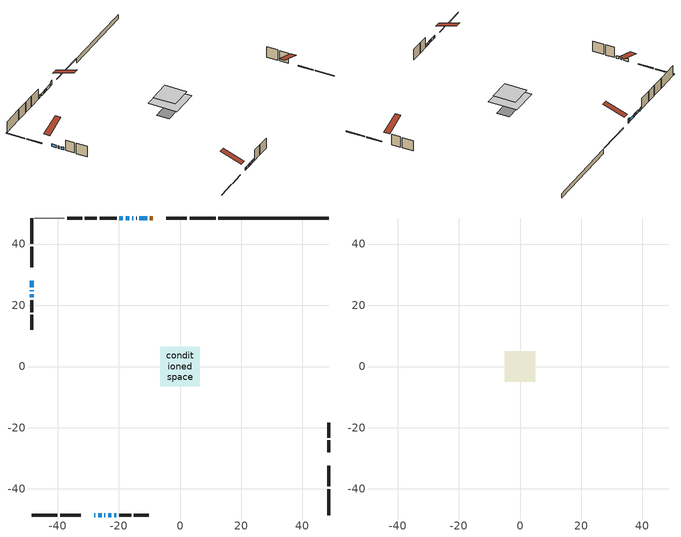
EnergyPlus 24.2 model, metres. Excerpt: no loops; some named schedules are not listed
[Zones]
conditioned space
 floor othersidecoefficients (Floor1 construction): -2.59,-2.59 -2.59,2.59 2.59,2.59 2.59,-2.59 z0.3
 floor adiabatic (AdiabaticFloorConstruction): -6.38,-6.38 -6.38,6.38 6.38,6.38 6.38,-6.38 z2.74
 floor foundation (Slab1 construction): -6.15,-2.84 -6.15,2.84 6.15,2.84 6.15,-2.84 z-1.83
 wall outside (RimJoist1 construction): 11.62,48.51 3.16,48.51 / -48.51,-48.51 -40.05,-48.51 / -48.51,48.51 -48.51,40.05 / 48.51,-48.51 48.51,-40.05 z0.3:0.6
 wall outside (RimJoist2 construction): 2.23,48.51 -4.51,48.51 / -39.12,-48.51 -32.38,-48.51 / -48.51,39.12 -48.51,32.38 / 48.51,-39.12 48.51,-32.38 z0.3:0.6
 wall outside (AdiabaticWallConstruction 1): -8.89,48.51 -9.81,48.51 z0.3:2.33
 wall outside (AdiabaticWallConstruction): -28,-48.51 -27.68,-48.51 / -10.74,48.51 -13.28,48.51 / -26.76,-48.51 -25.61,-48.51 / -48.51,28 -48.51,25.88 / -14.21,48.51 -14.33,48.51 / -48.51,24.96 -48.51,24.57 / -24.68,-48.51 -24.36,-48.51 / -15.25,48.51 -15.6,48.51 / -16.52,48.51 -17.79,48.51 / -23.44,-48.51 -22.48,-48.51 / -21.56,-48.51 -20.79,-48.51 / -48.51,23.64 -48.51,22.58 / -18.72,48.51 -19.78,48.51 z0.3:1.52
 wall outside (Wall2 construction): -27.17,48.51 -31.04,48.51 / -19.86,-48.51 -16,-48.51 / -48.51,21.65 -48.51,17.79 / 48.51,-28 48.51,-24.14 z0.3:5.18
 wall outside (Wall3 construction): -31.96,48.51 -36.88,48.51 / -15.07,-48.51 -10.16,-48.51 / -48.51,16.86 -48.51,11.95 / 48.51,-23.21 48.51,-18.3 z0.3:5.18
 wall foundation (FoundationWall1 construction): 12.55,48.51,-1.83 12.55,48.51,0.3 44.92,48.51,0.3 44.92,48.51,0.13 48.51,48.51,0.13 48.51,48.51,-1.83
 wall othersidecoefficients (Wall1 construction): -20.71,48.51 -26.24,48.51 z0.3:5.18
 wall adiabatic (Wall4 construction): -37.81,48.51 -47.58,48.51 z0.3:5.18
 window (WindowConstruction 9): -28,-48.51 -27.68,-48.51 z0.3:1.52
 window (WindowConstruction 6): -10.74,48.51 -13.28,48.51 z0.3:1.52
 window (WindowConstruction 7): -26.75,-48.51 -25.61,-48.51 z0.3:1.52
 window (WindowConstruction 8): -48.51,28 -48.51,25.88 z0.3:1.52
 window (WindowConstruction 11): -14.21,48.51 -14.33,48.51 z0.3:1.52
 window (WindowConstruction 12): -48.51,24.96 -48.51,24.57 z0.3:1.52
 window (WindowConstruction 10): -24.68,-48.51 -24.37,-48.51 z0.3:1.52
 window (WindowConstruction): -15.26,48.51 -15.6,48.51 z0.3:1.52
 window (WindowConstruction 1): -16.53,48.51 -17.79,48.51 z0.3:1.52
 window (WindowConstruction 2): -23.44,-48.51 -22.48,-48.51 z0.3:1.52
 window (WindowConstruction 3): -21.56,-48.51 -20.79,-48.51 z0.3:1.52
 window (WindowConstruction 4): -48.51,23.64 -48.51,22.58 z0.3:1.52
 window (WindowConstruction 5): -18.72,48.51 -19.78,48.51 z0.3:1.52
 door (Door): -8.89,48.51 -9.81,48.51 z0.3:2.33
 ceiling adiabatic (AdiabaticFloorConstruction): 6.38,-6.38 6.38,6.38 -6.38,6.38 -6.38,-6.38 z2.74
attic - vented
 floor to conditioned space (Floor2 construction Reversed): -4.91,-4.91 -4.91,4.91 4.91,4.91 4.91,-4.91 z5.18
 roof outside (Roof1 construction): -7.96,48.51,5.18 -7.96,38.94,8.37 -5.44,38.94,8.37 -5.44,48.51,5.18; -28.93,-48.51,5.18 -28.93,-38.94,8.37 -31.45,-38.94,8.37 -31.45,-48.51,5.18; -48.51,28.93,5.18 -38.94,28.93,8.37 -38.94,31.45,8.37 -48.51,31.45,5.18; 48.51,-28.93,5.18 38.94,-28.93,8.37 38.94,-31.45,8.37 48.51,-31.45,5.18
[Building]
Building 1: Terrain=Suburbs
[Site:Location]
Toronto City Centre_ON: Latitude {deg}=43.63; Longitude {deg}=-79.39; Time Zone {hr}=-5; Elevation {m}=77; Keep Site Location Information=Yes
[Site:GroundTemperature:Shallow]
5.01852, 3.26908, 3.12898, 3.95918, 7.29196, 10.6092, 13.4851, 15.3069, 15.4617, 13.9799, 11.1774, 7.9619
[Site:WaterMainsTemperature]
Calculation Method=Schedule; Temperature Schedule=mains temperature schedule
[Material] Roughness=Rough; Thermal Absorptance=0.9
Name | Thickness {m} | Conductivity {W/m-K} | Density {kg/m3} | Specific Heat {J/kg-K} | Solar Absorptance | Visible Absorptance
asphalt or fiberglass shingles | 0.00635 | 0.162714 | 1121.4 | 1465.45 | 0.4 | 0.4
ceiling loosefill ins | 0.169333 | 0.0480833 | 16.02 | 1046.75 | 0.7 | 0.7
ceiling stud and cavity | 0.1397 | 0.111429 | 65.682 | 1177.47 | 0.7 | 0.7
concrete 4.0 in. | 0.1016 | 1.803125 | 2242.8 | 837.4 | 0.7 | 0.7
concrete 8.0 in. | 0.2032 | 1.803125 | 2242.8 | 837.4 | 0.7 | 0.7
door material | 0.04445 | 0.053851 | 512.64 | 1214.23 | 0.7 | 0.7
exterior vertical ins | 0.0457286 | 0.029427 | 32.04 | 1214.23 | 0.7 | 0.7
floor covering | 0.0127 | 0.0433444 | 54.468 | 1339.84 | 0.6 | 0.6
floor rigid ins; rim joist rigid ins | 0.051816 | 0.029427 | 32.04 | 1214.23 | 0.7 | 0.7
floor rigid ins 1; wall rigid ins | 0.512978 | 0.029427 | 32.04 | 1214.23 | 0.7 | 0.7
floor stud and cavity | 0.1397 | 0.0968834 | 92.3553 | 1139.71 | 0.7 | 0.7
floor stud and cavity 1 | 0.1397 | 1.75129 | 37.0049 | 1207.88 | 0.7 | 0.7
furniture material conditioned space 1 | 0.1524 | 0.115458 | 640.8 | 1214.23 | 0.6 | 0.6
gypsum board | 0.0127 | 0.160291 | 801 | 837.4 | 0.6 | 0.6
gypsum board 1 | 0.0127 | 0.160291 | 801 | 837.4 | 0.7 | 0.7
osb sheathing 0.5 in. | 0.0127 | 0.115458 | 512.64 | 1214.23 | 0.4 | 0.4
osb sheathing 0.5 in. 1 | 0.0127 | 0.115458 | 512.64 | 1214.23 | 0.7 | 0.7
osb sheathing 0.75 in. | 0.01905 | 0.115458 | 512.64 | 1214.23 | 0.7 | 0.7
osb sheathing 2.0 in. | 0.0508 | 0.115458 | 512.64 | 1214.23 | 0.7 | 0.7
rim joist stud and cavity | 0.0508 | 0.0451784 | 125.044 | 1163.47 | 0.6 | 0.6
rim joist stud and cavity 1 | 0.0508 | 0.0402607 | 125.044 | 1163.47 | 0.6 | 0.6
wall stud and cavity | 0.1397 | 0.0741794 | 139.0536 | 1170.24 | 0.7 | 0.7
wall stud and cavity 1 | 0.1397 | 0.0812893 | 139.0536 | 1170.24 | 0.7 | 0.7
wall stud and cavity 2 | 0.1397 | 0.0809575 | 139.0536 | 1170.24 | 0.7 | 0.7
wall stud and cavity 3 | 0.1397 | 0.073972 | 139.0536 | 1170.24 | 0.7 | 0.7
wall stud and cavity 4 | 0.0889 | 0.380278 | 52.3479 | 1209.89 | 0.7 | 0.7
wall stud and cavity 5 | 0.0889 | 0.391764 | 83.0341 | 1211.67 | 0.7 | 0.7
wood siding | 0.0254 | 0.102417 | 544.68 | 1172.36 | 0.4 | 0.4
wood siding 1; wood siding 2; wood siding 3 | 0.0254 | 0.102417 | 544.68 | 1172.36 | 0.7 | 0.7
[WindowMaterial:SimpleGlazingSystem]
Name | U-Factor {W/m2-K} | Solar Heat Gain Coefficient
WindowMaterial | 2.53296 | 0.44
WindowMaterial 1 | 2.24962 | 0.56
WindowMaterial 10 | 3.290401 | 0.46
WindowMaterial 11 | 3.20807 | 0.33
WindowMaterial 2 | 2.29732 | 0.54
WindowMaterial 3 | 2.333658 | 0.53
WindowMaterial 4 | 2.47618 | 0.47
WindowMaterial 5 | 2.27461 | 0.55
WindowMaterial 6 | 2.21896 | 0.58
WindowMaterial 7 | 2.2729 | 0.55
WindowMaterial 8 | 6.83007 | 0.72
WindowMaterial 9 | 7.00211 | 0.65
[Construction]
AdiabaticFloorConstruction: floor stud and cavity 1, floor rigid ins 1, osb sheathing 0.75 in., floor covering
AdiabaticWallConstruction: wood siding 2, wall rigid ins, wall stud and cavity 4, gypsum board
AdiabaticWallConstruction 1: wood siding 3, wall rigid ins, wall stud and cavity 4, gypsum board
Door: door material
Floor1 construction: floor stud and cavity, floor rigid ins, osb sheathing 0.75 in., floor covering
Floor2 construction Reversed: gypsum board, ceiling stud and cavity, ceiling loosefill ins
FoundationWall1 construction: concrete 8.0 in., gypsum board 1
furniture construction conditioned space 1: furniture material conditioned space 1
PartitionWallConstruction: gypsum board, wall stud and cavity 5, gypsum board
RimJoist1 construction: wood siding 1, osb sheathing 2.0 in., rim joist stud and cavity
RimJoist2 construction: wood siding 1, rim joist rigid ins, osb sheathing 2.0 in., rim joist stud and cavity 1
Roof1 construction: asphalt or fiberglass shingles
Slab1 construction: concrete 4.0 in.
Wall1 construction: osb sheathing 0.5 in., wall stud and cavity, gypsum board
Wall2 construction: wood siding, osb sheathing 0.5 in. 1, wall stud and cavity 1, gypsum board
Wall3 construction: wood siding, osb sheathing 0.5 in. 1, wall stud and cavity 2, gypsum board
Wall4 construction: osb sheathing 0.5 in., wall stud and cavity 3, gypsum board
WindowConstruction: WindowMaterial
WindowConstruction 1: WindowMaterial 1
WindowConstruction 10: WindowMaterial 9
WindowConstruction 11: WindowMaterial 10
WindowConstruction 12: WindowMaterial 11
WindowConstruction 2: WindowMaterial 2
WindowConstruction 3: WindowMaterial 3
WindowConstruction 4: WindowMaterial 4
WindowConstruction 5; WindowConstruction 8: WindowMaterial 5
WindowConstruction 6: WindowMaterial 6
WindowConstruction 7: WindowMaterial 7
WindowConstruction 9: WindowMaterial 8
[Zone] Multiplier=1; Part of Total Floor Area=Yes
Name | Volume {m3}
attic - vented | 50.0552
conditioned space | 580
[Space]
Name | Zone | Volume {m3}
attic - vented 1 | attic - vented | 50.0552
conditioned space 1 | conditioned space | 580
[ZoneInfiltration:EffectiveLeakageArea]
infil attic - vented 1: Zone or Space=attic - vented 1; Schedule=Always On Discrete; Effective Air Leakage Area {cm2}=4068.21; Stack Coefficient=0.00022192; Wind Coefficient=1.00651e-05
[ZoneMixing]
whole house fan mix: Zone or Space=attic - vented; Schedule=Always On Continuous; Design Flow Rate Calculation Method=Flow/Zone; Design Flow Rate {m3/s}=0; Source Zone or Space=conditioned space
[SurfaceProperty:OtherSideCoefficients]
other non-freezing space: Combined Convective/Radiative Film Coefficient {W/m2-K}=8.35; Constant Temperature Coefficient=1; External Dry-Bulb Temperature Coefficient=0; Ground Temperature Coefficient=0; Wind Speed Coefficient=0; Zone Air Temperature Coefficient=0; Constant Temperature Schedule=other non-freezing space; Previous Other Side Temperature Coefficient=0
[SurfaceProperty:ExposedFoundationPerimeter]
Slab1: Exposed Perimeter Calculation Method=TotalExposedPerimeter; Total Exposed Perimeter {m}=35.965
[InternalMass] Zone or ZoneList=conditioned space; Space or SpaceList=conditioned space 1
Name | Construction | Surface Area {m2}
furniture mass conditioned space 1 | furniture construction conditioned space 1 | 103.768
partition wall mass | PartitionWallConstruction | 259.419
[Lights]
interior lighting: Zone or ZoneList or Space or SpaceList=conditioned space 1; Schedule=interior lighting schedule; Design Level Calculation Method=LightingLevel; Lighting Level {W}=343.2; Return Air Fraction=0; Fraction Radiant=0.6; Fraction Visible=0.2; Fraction Replaceable=1
[People]
occupants: Zone or ZoneList or Space or SpaceList=conditioned space 1; Number of People Schedule=occupants schedule; Number of People Calculation Method=People; Number of People=3; Fraction Radiant=0.314171; Sensible Heat Fraction=0.56303; Activity Level Schedule=occupants activity schedule; Carbon Dioxide Generation Rate {m3/s-W}=0; Enable ASHRAE 55 Comfort Warnings=No; Mean Radiant Temperature Calculation Type=EnclosureAveraged
[ElectricEquipment] Zone or ZoneList or Space or SpaceList=conditioned space 1; Design Level Calculation Method=EquipmentLevel
Name | Schedule | Design Level {W} | Fraction Latent | Fraction Radiant | Fraction Lost
clothes dryer | clothes dryer schedule | 140.772 | 0.015 | 0.081 | 0.85
clothes washer | clothes washer schedule | 32.1985 | 0.03 | 0.162 | 0.7
cooking range | cooking range schedule | 208.969 | 0.08 | 0.432 | 0.2
dishwasher | dishwasher schedule | 66.8632 | 0.3 | 0.18 | 0.4
fridge | fridge schedule | 72.9452 | 0 | 0.6 | 0
mech vent bath fan 0 | mech vent bath fan 0 schedule | 50.2 | 0 | 0 | 1
mech vent bath fan 1 | mech vent bath fan 1 schedule | 50.2 | 0 | 0 | 1
mech vent house fan | mech vent house fan schedule | 0 | 0 | 0 | 1
mech vent house fan cfis | mech vent house fan cfis schedule | 0 | 0 | 0 | 0
mech vent range fan 0 | mech vent range fan 0 schedule | 57 | 0 | 0 | 1
misc plug loads | misc plug loads schedule | 494.7 | 0.045 | 0.513 | 0.1
whole house fan | Always On Discrete | 0 | 0 | 0 | 1
[OtherEquipment] Zone or ZoneList or Space or SpaceList=conditioned space 1; Design Level Calculation Method=EquipmentLevel
Name | Fuel Type | Schedule | Design Level {W} | Fraction Latent | Fraction Radiant | Fraction Lost
clothes dryer 1 | Electricity | clothes dryer schedule | 0 | 0.015 | 0.081 | 0.85
cooking range 1 | Electricity | cooking range schedule | 0 | 0.08 | 0.432 | 0.2
general water use latent | None | general water use schedule | 59.3978 | 1 | 0 | 0
general water use sensible | None | general water use schedule | -58.539 | 0 | 0.6 | 0
mech vent house fan latent load | None | Always On Discrete | 0 | 1 | 0 | 0
mech vent house fan sensible load | None | Always On Discrete | 0 | 0 | 0 | 0
water heater energy adjustment1 | NaturalGas | Always On Discrete | 0.01 | 0 | 0 | 1
[ZoneInfiltration:DesignFlowRate] Zone or ZoneList or Space or SpaceList=conditioned space 1; Schedule=Always On Discrete; Design Flow Rate Calculation Method=Flow/Zone; Design Flow Rate {m3/s}=0
infil flow; natural vent flow; whole house fan flow
[AvailabilityManager:Scheduled]
central ac and furnace airloop Availability Manager: Schedule=Always On Discrete
[Foundation:Kiva]
Foundation Kiva 1: Initial Indoor Air Temperature {C}=18; Wall Height Above Grade {m}=0.300015; Wall Depth Below Slab {m}=0.2032; Custom Block Material Name 1=exterior vertical ins; Custom Block Depth 1 {m}=2.13; Custom Block X Position 1 {m}=0.2159; Custom Block Z Position 1 {m}=0
[Foundation:Kiva:Settings]
Soil Conductivity {W/m-K}=0.849921; Soil Density {kg/m3}=1842.3; Soil Specific Heat {J/kg-K}=418.7; Ground Solar Absorptivity=0.9; Ground Thermal Absorptivity=0.9; Ground Surface Roughness {m}=0.03; Far-Field Width {m}=40; Deep-Ground Boundary Condition=ZeroFlux; Deep-Ground Depth {m}=40; Minimum Cell Dimension {m}=0.2; Maximum Cell Growth Coefficient=3; Simulation Timestep=Timestep
[Exterior:Lights]
exterior lighting: Schedule=exterior lighting schedule; Design Level {W}=75.6
[EnergyManagementSystem:GlobalVariable]
central_ac_and_furnace_airloop_Fan_RTF
infil_program_Qfan
infil_program_Qinf
natural_vent_program_Qnv
natural_vent_program_Qwhf
[EnergyManagementSystem:Sensor]
Name | Output:Variable or Output:Meter Index Key | Output:Variable or Output:Meter
airflow_gain | infil flow | Infiltration Sensible Heat Gain Energy
airflow_gain_1 | natural vent flow | Infiltration Sensible Heat Gain Energy
airflow_gain_2 | whole house fan flow | Infiltration Sensible Heat Gain Energy
airflow_loss | infil flow | Infiltration Sensible Heat Loss Energy
airflow_loss_1 | natural vent flow | Infiltration Sensible Heat Loss Energy
airflow_loss_2 | whole house fan flow | Infiltration Sensible Heat Loss Energy
clg_load_cond |  | Cooling:EnergyTransfer:Zone:CONDITIONED SPACE
clg_sp_s; clg_sp_s_1 | cooling setpoint | Schedule Value
clothes_dryer_exhaust_0_sch_s | clothes dryer exhaust 0 schedule | Schedule Value
cool_season | cooling season schedule | Schedule Value
htg_load_cond |  | Heating:EnergyTransfer:Zone:CONDITIONED SPACE
htg_sp_s; htg_sp_s_1 | heating setpoint | Schedule Value
ig_ee_conv | clothes dryer | Electric Equipment Convective Heating Energy
ig_ee_conv_2 | cooking range | Electric Equipment Convective Heating Energy
ig_ee_conv_4 | fridge | Electric Equipment Convective Heating Energy
ig_ee_conv_5 | misc plug loads | Electric Equipment Convective Heating Energy
ig_ee_conv_6 | whole house fan | Electric Equipment Convective Heating Energy
ig_ee_rad | clothes dryer | Electric Equipment Radiant Heating Energy
ig_ee_rad_2 | cooking range | Electric Equipment Radiant Heating Energy
ig_ee_rad_4 | fridge | Electric Equipment Radiant Heating Energy
ig_ee_rad_5 | misc plug loads | Electric Equipment Radiant Heating Energy
ig_ee_rad_6 | whole house fan | Electric Equipment Radiant Heating Energy
ig_lgt_conv | interior lighting | Lights Convective Heating Energy
ig_lgt_rad | interior lighting | Lights Radiant Heating Energy
ig_lgt_vis | interior lighting | Lights Visible Radiation Heating Energy
ig_oe_conv | clothes dryer 1 | Other Equipment Convective Heating Energy
ig_oe_conv_1 | cooking range 1 | Other Equipment Convective Heating Energy
ig_oe_conv_2 | general water use latent | Other Equipment Convective Heating Energy
ig_oe_conv_3 | general water use sensible | Other Equipment Convective Heating Energy
ig_oe_conv_4 | water heater energy adjustment1 | Other Equipment Convective Heating Energy
ig_oe_rad | clothes dryer 1 | Other Equipment Radiant Heating Energy
ig_oe_rad_1 | cooking range 1 | Other Equipment Radiant Heating Energy
ig_oe_rad_2 | general water use latent | Other Equipment Radiant Heating Energy
ig_oe_rad_3 | general water use sensible | Other Equipment Radiant Heating Energy
ig_oe_rad_4 | water heater energy adjustment1 | Other Equipment Radiant Heating Energy
ig_ppl_conv | occupants | People Convective Heating Energy
ig_ppl_rad | occupants | People Radiant Heating Energy
im_conv | furniture mass conditioned space 1 | Surface Inside Face Convection Heat Gain Energy
im_conv_1 | partition wall mass | Surface Inside Face Convection Heat Gain Energy
im_ig | furniture mass conditioned space 1 | Surface Inside Face Internal Gains Radiation Heat Gain Energy
im_ig_1 | partition wall mass | Surface Inside Face Internal Gains Radiation Heat Gain Energy
im_lgt | furniture mass conditioned space 1 | Surface Inside Face Lights Radiation Heat Gain Energy
im_lgt_1 | partition wall mass | Surface Inside Face Lights Radiation Heat Gain Energy
im_sol | furniture mass conditioned space 1 | Surface Inside Face Solar Radiation Heat Gain Energy
im_sol_1 | partition wall mass | Surface Inside Face Solar Radiation Heat Gain Energy
im_surf | furniture mass conditioned space 1 | Surface Inside Face Net Surface Thermal Radiation Heat Gain Energy
im_surf_1 | partition wall mass | Surface Inside Face Net Surface Thermal Radiation Heat Gain Energy
mech_vent_bath_fan_0_sch_s | mech vent bath fan 0 schedule | Schedule Value
mech_vent_bath_fan_1_sch_s | mech vent bath fan 1 schedule | Schedule Value
mech_vent_range_fan_0_sch_s | mech vent range fan 0 schedule | Schedule Value
mv_conv | mech vent bath fan 0 | Electric Equipment Convective Heating Energy
mv_conv_1 | mech vent bath fan 1 | Electric Equipment Convective Heating Energy
mv_conv_2 | mech vent house fan | Electric Equipment Convective Heating Energy
mv_conv_3 | mech vent house fan cfis | Electric Equipment Convective Heating Energy
mv_conv_4 | mech vent range fan 0 | Electric Equipment Convective Heating Energy
mv_conv_5 | mech vent house fan latent load | Other Equipment Convective Heating Energy
mv_conv_6 | mech vent house fan sensible load | Other Equipment Convective Heating Energy
mv_rad | mech vent bath fan 0 | Electric Equipment Radiant Heating Energy
mv_rad_1 | mech vent bath fan 1 | Electric Equipment Radiant Heating Energy
mv_rad_2 | mech vent house fan | Electric Equipment Radiant Heating Energy
mv_rad_3 | mech vent house fan cfis | Electric Equipment Radiant Heating Energy
mv_rad_4 | mech vent range fan 0 | Electric Equipment Radiant Heating Energy
mv_rad_5 | mech vent house fan latent load | Other Equipment Radiant Heating Energy
mv_rad_6 | mech vent house fan sensible load | Other Equipment Radiant Heating Energy
natural_vent_s | natural vent schedule | Schedule Value
oa_temp |  | Site Outdoor Air Drybulb Temperature
out_pb_s |  | Site Outdoor Air Barometric Pressure
out_wt_s |  | Site Outdoor Air Humidity Ratio
site_vw_s |  | Site Wind Speed
ss_back_out | Window1 | Surface Window Shortwave from Zone Back Out Window Heat Transfer Rate
ss_back_out_1 | Window10 | Surface Window Shortwave from Zone Back Out Window Heat Transfer Rate
ss_back_out_10 | Window6 | Surface Window Shortwave from Zone Back Out Window Heat Transfer Rate
ss_back_out_11 | Window7 | Surface Window Shortwave from Zone Back Out Window Heat Transfer Rate
ss_back_out_12 | Window9 | Surface Window Shortwave from Zone Back Out Window Heat Transfer Rate
ss_back_out_2 | Window11 | Surface Window Shortwave from Zone Back Out Window Heat Transfer Rate
ss_back_out_3 | Window12 | Surface Window Shortwave from Zone Back Out Window Heat Transfer Rate
ss_back_out_4 | Window14 | Surface Window Shortwave from Zone Back Out Window Heat Transfer Rate
ss_back_out_5 | Window15 | Surface Window Shortwave from Zone Back Out Window Heat Transfer Rate
ss_back_out_6 | Window2 | Surface Window Shortwave from Zone Back Out Window Heat Transfer Rate
ss_back_out_7 | Window3 | Surface Window Shortwave from Zone Back Out Window Heat Transfer Rate
ss_back_out_8 | Window4 | Surface Window Shortwave from Zone Back Out Window Heat Transfer Rate
ss_back_out_9 | Window5 | Surface Window Shortwave from Zone Back Out Window Heat Transfer Rate
ss_conv | Door1 | Surface Inside Face Convection Heat Gain Energy
ss_conv_1 | Window1 | Surface Inside Face Convection Heat Gain Energy
ss_conv_10 | Window5 | Surface Inside Face Convection Heat Gain Energy
ss_conv_11 | Window6 | Surface Inside Face Convection Heat Gain Energy
ss_conv_12 | Window7 | Surface Inside Face Convection Heat Gain Energy
ss_conv_13 | Window9 | Surface Inside Face Convection Heat Gain Energy
ss_conv_2 | Window10 | Surface Inside Face Convection Heat Gain Energy
ss_conv_3 | Window11 | Surface Inside Face Convection Heat Gain Energy
ss_conv_4 | Window12 | Surface Inside Face Convection Heat Gain Energy
ss_conv_5 | Window14 | Surface Inside Face Convection Heat Gain Energy
ss_conv_6 | Window15 | Surface Inside Face Convection Heat Gain Energy
ss_conv_7 | Window2 | Surface Inside Face Convection Heat Gain Energy
ss_conv_8 | Window3 | Surface Inside Face Convection Heat Gain Energy
ss_conv_9 | Window4 | Surface Inside Face Convection Heat Gain Energy
ss_ig | Door1 | Surface Inside Face Internal Gains Radiation Heat Gain Energy
ss_ig_1 | Window1 | Surface Inside Face Internal Gains Radiation Heat Gain Energy
ss_ig_10 | Window5 | Surface Inside Face Internal Gains Radiation Heat Gain Energy
ss_ig_11 | Window6 | Surface Inside Face Internal Gains Radiation Heat Gain Energy
ss_ig_12 | Window7 | Surface Inside Face Internal Gains Radiation Heat Gain Energy
ss_ig_13 | Window9 | Surface Inside Face Internal Gains Radiation Heat Gain Energy
ss_ig_2 | Window10 | Surface Inside Face Internal Gains Radiation Heat Gain Energy
ss_ig_3 | Window11 | Surface Inside Face Internal Gains Radiation Heat Gain Energy
ss_ig_4 | Window12 | Surface Inside Face Internal Gains Radiation Heat Gain Energy
ss_ig_5 | Window14 | Surface Inside Face Internal Gains Radiation Heat Gain Energy
ss_ig_6 | Window15 | Surface Inside Face Internal Gains Radiation Heat Gain Energy
ss_ig_7 | Window2 | Surface Inside Face Internal Gains Radiation Heat Gain Energy
ss_ig_8 | Window3 | Surface Inside Face Internal Gains Radiation Heat Gain Energy
ss_ig_9 | Window4 | Surface Inside Face Internal Gains Radiation Heat Gain Energy
ss_lgt | Door1 | Surface Inside Face Lights Radiation Heat Gain Energy
ss_sol | Door1 | Surface Inside Face Solar Radiation Heat Gain Energy
ss_surf | Door1 | Surface Inside Face Net Surface Thermal Radiation Heat Gain Energy
ss_surf_1 | Window1 | Surface Inside Face Net Surface Thermal Radiation Heat Gain Energy
ss_surf_10 | Window5 | Surface Inside Face Net Surface Thermal Radiation Heat Gain Energy
ss_surf_11 | Window6 | Surface Inside Face Net Surface Thermal Radiation Heat Gain Energy
ss_surf_12 | Window7 | Surface Inside Face Net Surface Thermal Radiation Heat Gain Energy
ss_surf_13 | Window9 | Surface Inside Face Net Surface Thermal Radiation Heat Gain Energy
ss_surf_2 | Window10 | Surface Inside Face Net Surface Thermal Radiation Heat Gain Energy
ss_surf_3 | Window11 | Surface Inside Face Net Surface Thermal Radiation Heat Gain Energy
ss_surf_4 | Window12 | Surface Inside Face Net Surface Thermal Radiation Heat Gain Energy
ss_surf_5 | Window14 | Surface Inside Face Net Surface Thermal Radiation Heat Gain Energy
ss_surf_6 | Window15 | Surface Inside Face Net Surface Thermal Radiation Heat Gain Energy
ss_surf_7 | Window2 | Surface Inside Face Net Surface Thermal Radiation Heat Gain Energy
ss_surf_8 | Window3 | Surface Inside Face Net Surface Thermal Radiation Heat Gain Energy
ss_surf_9 | Window4 | Surface Inside Face Net Surface Thermal Radiation Heat Gain Energy
ss_trans_in | Window1 | Surface Window Transmitted Solar Radiation Rate
ss_trans_in_1 | Window10 | Surface Window Transmitted Solar Radiation Rate
ss_trans_in_10 | Window6 | Surface Window Transmitted Solar Radiation Rate
ss_trans_in_11 | Window7 | Surface Window Transmitted Solar Radiation Rate
ss_trans_in_12 | Window9 | Surface Window Transmitted Solar Radiation Rate
ss_trans_in_2 | Window11 | Surface Window Transmitted Solar Radiation Rate
ss_trans_in_3 | Window12 | Surface Window Transmitted Solar Radiation Rate
ss_trans_in_4 | Window14 | Surface Window Transmitted Solar Radiation Rate
ss_trans_in_5 | Window15 | Surface Window Transmitted Solar Radiation Rate
ss_trans_in_6 | Window2 | Surface Window Transmitted Solar Radiation Rate
ss_trans_in_7 | Window3 | Surface Window Transmitted Solar Radiation Rate
ss_trans_in_8 | Window4 | Surface Window Transmitted Solar Radiation Rate
ss_trans_in_9 | Window5 | Surface Window Transmitted Solar Radiation Rate
ss_trans_out | Window1 | Surface Inside Face Initial Transmitted Diffuse Transmitted Out Window Solar Radiation Rate
ss_trans_out_1 | Window10 | Surface Inside Face Initial Transmitted Diffuse Transmitted Out Window Solar Radiation Rate
ss_trans_out_10 | Window6 | Surface Inside Face Initial Transmitted Diffuse Transmitted Out Window Solar Radiation Rate
ss_trans_out_11 | Window7 | Surface Inside Face Initial Transmitted Diffuse Transmitted Out Window Solar Radiation Rate
ss_trans_out_12 | Window9 | Surface Inside Face Initial Transmitted Diffuse Transmitted Out Window Solar Radiation Rate
ss_trans_out_2 | Window11 | Surface Inside Face Initial Transmitted Diffuse Transmitted Out Window Solar Radiation Rate
ss_trans_out_3 | Window12 | Surface Inside Face Initial Transmitted Diffuse Transmitted Out Window Solar Radiation Rate
